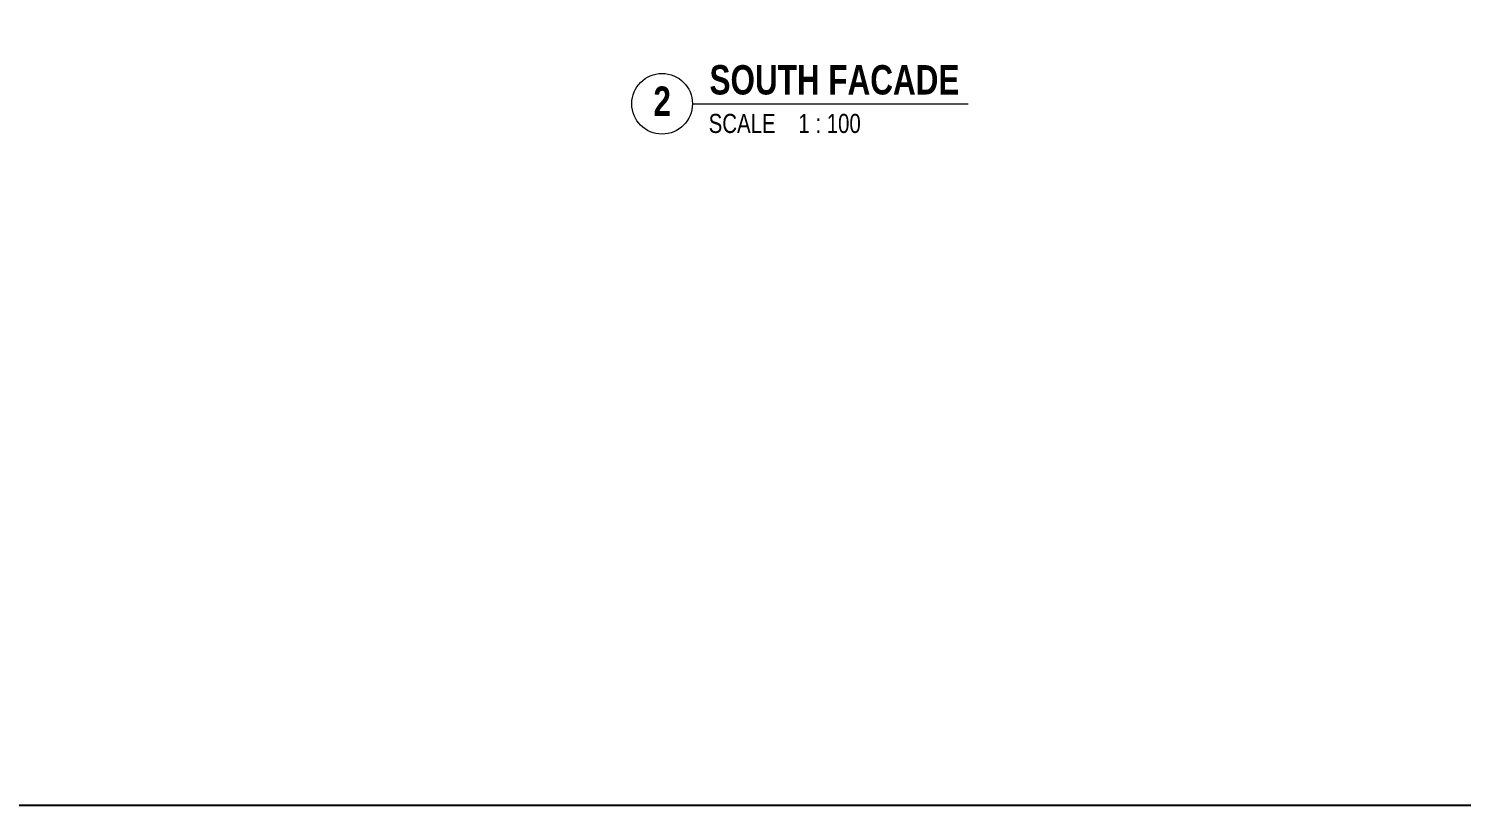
# Model space of a CAD drawing. Header units: millimetres. Extents: x -29259 to 87313, y -139821 to 46728.
# Drawn here: x 25495 to 60675, y -139821 to -120741 of the extents above; entities that cross this region are included whole.
import ezdxf

# ---------------------------------------------------------------- set-up
doc = ezdxf.new("R2010")
doc.units = ezdxf.units.MM
doc.layers.add('G-ANNO-TTLB', color=6, linetype='Continuous', lineweight=9)
doc.styles.add('Century Gothic_7', font='GOTHIC.TTF', dxfattribs={"width": 0.8, "height": 750})
doc.styles.add('Century Gothic_B_5', font='GOTHICB.TTF', dxfattribs={"width": 0.8, "height": 3.85})

# ---------------------------------------------------------------- blocks, each defined once
blk = doc.blocks.new('Viewport - M_View Title-684662-ELEVATION - EAST _ SOUTH')
at = {"layer": 'G-ANNO-TTLB'}
blk.add_circle((-4.06, 0), 3.97, dxfattribs=at)

msp = doc.modelspace()

# ---------------------------------------------------------------- linework, layer by layer
msp.add_lwpolyline([(-29258.6, 46727.5), (87313.3, 46727.5), (87313.3, -139820.9), (-29258.6, -139820.9)], close=True)
at = {"layer": 'G-ANNO-TTLB'}
msp.add_line((41810.3, -122586), (48561.5, -122586), dxfattribs=at)

# ---------------------------------------------------------------- block references
at = {"layer": 'G-ANNO-TTLB', "xscale": 187.5, "yscale": 187.5, "zscale": 187.5}
msp.add_blockref('Viewport - M_View Title-684662-ELEVATION - EAST _ SOUTH', (41810.3, -122586), dxfattribs=at)

# ---------------------------------------------------------------- texts
at = {"layer": 'G-ANNO-TTLB', "attachment_point": 1}
for s, insert, char_height, width, style in [('SOUTH FACADE', (42214, -121636.6), 721.875, 7046.833, 'Century Gothic_B_5'), ('\\fCentury Gothic|b1|i0|c0|p34|;\\W.8;2', (40836.2, -122161.8), 721.875, 541.139, 'Century Gothic_B_5'), ('SCALE    1 : 100', (42193, -122834.8), 468.75, 4545.568, 'Century Gothic_7')]:
    msp.add_mtext(s, dxfattribs=dict(at, insert=insert, char_height=char_height, width=width, style=style))

doc.saveas('drawing.dxf')
